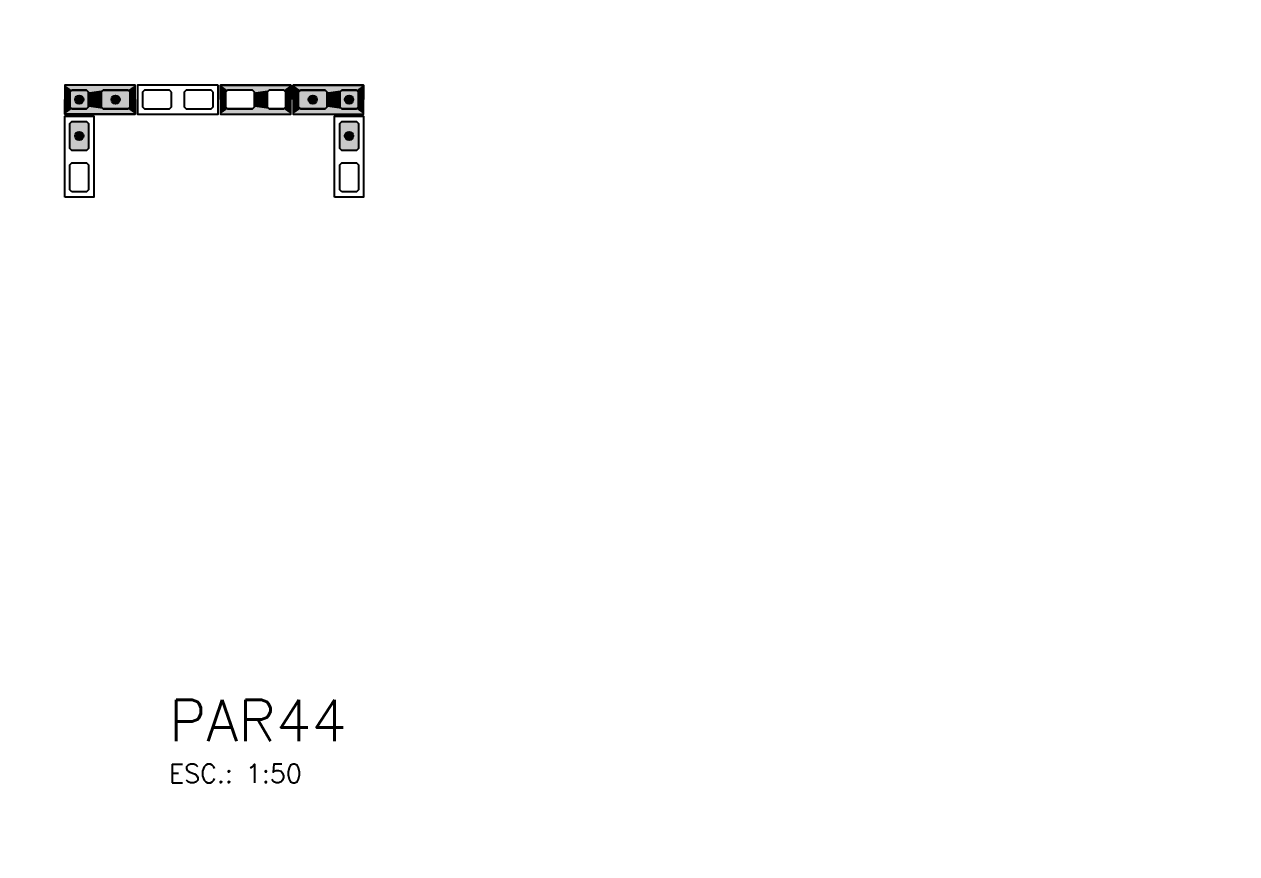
# Model space of a CAD drawing. Extents: x -1.9 to 86, y -1.6 to 60.9.
# Drawn here: x 8.64 to 20.32, y 20.63 to 28.63 of the extents above; entities that cross this region are included whole.
import ezdxf

# ---------------------------------------------------------------- set-up
doc = ezdxf.new("R2010")
doc.units = 0
doc.header["$MEASUREMENT"] = 0
for name, color, linetype in [('PENA_01', 1, 'CONTINUOUS'), ('PENA_02', 2, 'CONTINUOUS'), ('PENA_03', 3, 'CONTINUOUS'), ('PENA_06', 6, 'CONTINUOUS'), ('PENA_11', 252, 'CONTINUOUS'), ('PENA_21', 100, 'CONTINUOUS')]:
    doc.layers.add(name, color=color, linetype=linetype)
doc.styles.get("Standard").update_dxf_attribs({"font": 'ROMANS.SHX'})

msp = doc.modelspace()

# ---------------------------------------------------------------- linework, layer by layer
at = {"layer": 'PENA_01', "linetype": 'Continuous'}
for points in [[(9.097, 27.81), (9.237, 27.81), (9.257, 27.83), (9.257, 27.97), (9.237, 27.99), (9.097, 27.99), (9.077, 27.97), (9.077, 27.83), (9.097, 27.81)], [(9.397, 27.81), (9.637, 27.81), (9.657, 27.83), (9.657, 27.97), (9.637, 27.99), (9.397, 27.99), (9.377, 27.97), (9.377, 27.83), (9.397, 27.81)], [(10.057, 27.97), (10.037, 27.99), (9.797, 27.99), (9.777, 27.97), (9.777, 27.83), (9.797, 27.81), (10.037, 27.81), (10.057, 27.83), (10.057, 27.97)], [(10.457, 27.97), (10.437, 27.99), (10.197, 27.99), (10.177, 27.97), (10.177, 27.83), (10.197, 27.81), (10.437, 27.81), (10.457, 27.83), (10.457, 27.97)], [(10.837, 27.99), (10.597, 27.99), (10.577, 27.97), (10.577, 27.83), (10.597, 27.81), (10.837, 27.81), (10.857, 27.83), (10.857, 27.97), (10.837, 27.99)], [(11.137, 27.99), (10.997, 27.99), (10.977, 27.97), (10.977, 27.83), (10.997, 27.81), (11.137, 27.81), (11.157, 27.83), (11.157, 27.97), (11.137, 27.99)], [(11.537, 27.99), (11.297, 27.99), (11.277, 27.97), (11.277, 27.83), (11.297, 27.81), (11.537, 27.81), (11.557, 27.83), (11.557, 27.97), (11.537, 27.99)], [(11.837, 27.99), (11.697, 27.99), (11.677, 27.97), (11.677, 27.83), (11.697, 27.81), (11.837, 27.81), (11.857, 27.83), (11.857, 27.97), (11.837, 27.99)], [(9.097, 27.41), (9.077, 27.43), (9.077, 27.67), (9.097, 27.69), (9.237, 27.69), (9.257, 27.67), (9.257, 27.43), (9.237, 27.41), (9.097, 27.41)], [(11.697, 27.41), (11.677, 27.43), (11.677, 27.67), (11.697, 27.69), (11.837, 27.69), (11.857, 27.67), (11.857, 27.43), (11.837, 27.41), (11.697, 27.41)], [(9.097, 27.01), (9.077, 27.03), (9.077, 27.27), (9.097, 27.29), (9.237, 27.29), (9.257, 27.27), (9.257, 27.03), (9.237, 27.01), (9.097, 27.01)], [(11.697, 27.01), (11.677, 27.03), (11.677, 27.27), (11.697, 27.29), (11.837, 27.29), (11.857, 27.27), (11.857, 27.03), (11.837, 27.01), (11.697, 27.01)]]:
    msp.add_lwpolyline(points, dxfattribs=at)
at = {"layer": 'PENA_02', "linetype": 'Continuous'}
for points in [[(9.027, 27.76), (9.707, 27.76), (9.707, 28.04), (9.027, 28.04), (9.027, 27.76)], [(10.507, 28.04), (9.727, 28.04), (9.727, 27.76), (10.507, 27.76), (10.507, 28.04)], [(11.207, 28.04), (10.527, 28.04), (10.527, 27.76), (11.207, 27.76), (11.207, 28.04)], [(11.907, 28.04), (11.227, 28.04), (11.227, 27.76), (11.907, 27.76), (11.907, 28.04)], [(9.027, 26.96), (9.027, 27.74), (9.307, 27.74), (9.307, 26.96), (9.027, 26.96)], [(11.627, 26.96), (11.627, 27.74), (11.907, 27.74), (11.907, 26.96), (11.627, 26.96)]]:
    msp.add_lwpolyline(points, dxfattribs=at)
at = {"layer": 'PENA_03', "linetype": 'Continuous'}
for points in [[(9.077, 27.97), (9.097, 27.99), (9.237, 27.99), (9.257, 27.97), (9.257, 27.83), (9.237, 27.81), (9.097, 27.81), (9.077, 27.83), (9.077, 27.97)], [(9.377, 27.97), (9.397, 27.99), (9.637, 27.99), (9.657, 27.97), (9.657, 27.83), (9.637, 27.81), (9.397, 27.81), (9.377, 27.83), (9.377, 27.97)], [(11.277, 27.97), (11.297, 27.99), (11.537, 27.99), (11.557, 27.97), (11.557, 27.83), (11.537, 27.81), (11.297, 27.81), (11.277, 27.83), (11.277, 27.97)], [(11.677, 27.97), (11.697, 27.99), (11.837, 27.99), (11.857, 27.97), (11.857, 27.83), (11.837, 27.81), (11.697, 27.81), (11.677, 27.83), (11.677, 27.97)], [(9.237, 27.69), (9.257, 27.67), (9.257, 27.43), (9.237, 27.41), (9.097, 27.41), (9.077, 27.43), (9.077, 27.67), (9.097, 27.69), (9.237, 27.69)], [(11.837, 27.69), (11.857, 27.67), (11.857, 27.43), (11.837, 27.41), (11.697, 27.41), (11.677, 27.43), (11.677, 27.67), (11.697, 27.69), (11.837, 27.69)]]:
    msp.add_lwpolyline(points, dxfattribs=at)
for centre in [(9.167, 27.9), (9.517, 27.9), (11.417, 27.9), (11.767, 27.9), (9.167, 27.55), (11.767, 27.55)]:
    msp.add_circle(centre, 0.04, dxfattribs=at)
for points in [[(9.207, 27.9), (9.147, 27.934), (9.13, 27.913)], [(9.207, 27.9), (9.174, 27.939), (9.147, 27.934)], [(9.207, 27.9), (9.198, 27.925), (9.174, 27.939)], [(9.557, 27.9), (9.497, 27.934), (9.48, 27.913)], [(9.557, 27.9), (9.524, 27.939), (9.497, 27.934)], [(9.557, 27.9), (9.548, 27.925), (9.524, 27.939)], [(11.457, 27.9), (11.397, 27.934), (11.379, 27.913)], [(11.457, 27.9), (11.424, 27.939), (11.397, 27.934)], [(11.457, 27.9), (11.448, 27.925), (11.424, 27.939)], [(11.807, 27.9), (11.747, 27.934), (11.729, 27.913)], [(11.807, 27.9), (11.774, 27.939), (11.747, 27.934)], [(11.807, 27.9), (11.798, 27.925), (11.774, 27.939)], [(9.207, 27.9), (9.13, 27.913), (9.13, 27.886)], [(9.207, 27.9), (9.13, 27.886), (9.147, 27.865)], [(9.207, 27.9), (9.147, 27.865), (9.174, 27.86)], [(9.207, 27.9), (9.174, 27.86), (9.198, 27.874)], [(9.207, 27.9), (9.198, 27.874), (9.207, 27.9)], [(9.557, 27.9), (9.48, 27.913), (9.48, 27.886)], [(9.557, 27.9), (9.48, 27.886), (9.497, 27.865)], [(9.557, 27.9), (9.497, 27.865), (9.524, 27.86)], [(9.557, 27.9), (9.524, 27.86), (9.548, 27.874)], [(9.557, 27.9), (9.548, 27.874), (9.557, 27.9)], [(11.457, 27.9), (11.379, 27.913), (11.379, 27.886)], [(11.457, 27.9), (11.379, 27.886), (11.397, 27.865)], [(11.457, 27.9), (11.397, 27.865), (11.424, 27.86)], [(11.457, 27.9), (11.424, 27.86), (11.448, 27.874)], [(11.457, 27.9), (11.448, 27.874), (11.457, 27.9)], [(11.807, 27.9), (11.729, 27.913), (11.729, 27.886)], [(11.807, 27.9), (11.729, 27.886), (11.747, 27.865)], [(11.807, 27.9), (11.747, 27.865), (11.774, 27.86)], [(11.807, 27.9), (11.774, 27.86), (11.798, 27.874)], [(11.807, 27.9), (11.798, 27.874), (11.807, 27.9)], [(9.207, 27.55), (9.147, 27.584), (9.13, 27.563)], [(9.207, 27.55), (9.174, 27.589), (9.147, 27.584)], [(9.207, 27.55), (9.198, 27.575), (9.174, 27.589)], [(11.807, 27.55), (11.747, 27.584), (11.729, 27.563)], [(11.807, 27.55), (11.774, 27.589), (11.747, 27.584)], [(11.807, 27.55), (11.798, 27.575), (11.774, 27.589)], [(9.207, 27.55), (9.13, 27.563), (9.13, 27.536)], [(9.207, 27.55), (9.13, 27.536), (9.147, 27.515)], [(9.207, 27.55), (9.147, 27.515), (9.174, 27.51)], [(9.207, 27.55), (9.174, 27.51), (9.198, 27.524)], [(9.207, 27.55), (9.198, 27.524), (9.207, 27.55)], [(11.807, 27.55), (11.729, 27.563), (11.729, 27.536)], [(11.807, 27.55), (11.729, 27.536), (11.747, 27.515)], [(11.807, 27.55), (11.747, 27.515), (11.774, 27.51)], [(11.807, 27.55), (11.774, 27.51), (11.798, 27.524)], [(11.807, 27.55), (11.798, 27.524), (11.807, 27.55)]]:
    msp.add_solid(points, dxfattribs=at)
at = {"layer": 'PENA_11', "linetype": 'Continuous'}
for points in [[(9.077, 27.97), (9.097, 27.99), (9.237, 27.99)], [(9.077, 27.97), (9.237, 27.99), (9.257, 27.97)], [(9.077, 27.97), (9.257, 27.97), (9.257, 27.83)], [(9.077, 27.97), (9.257, 27.83), (9.237, 27.81)], [(9.077, 27.97), (9.237, 27.81), (9.097, 27.81)], [(9.077, 27.97), (9.097, 27.81), (9.077, 27.83)], [(9.077, 27.97), (9.077, 27.83), (9.077, 27.97)], [(9.377, 27.97), (9.397, 27.99), (9.637, 27.99)], [(9.377, 27.97), (9.637, 27.99), (9.657, 27.97)], [(9.377, 27.97), (9.657, 27.97), (9.657, 27.83)], [(9.377, 27.97), (9.657, 27.83), (9.637, 27.81)], [(9.377, 27.97), (9.637, 27.81), (9.397, 27.81)], [(9.377, 27.97), (9.397, 27.81), (9.377, 27.83)], [(9.377, 27.97), (9.377, 27.83), (9.377, 27.97)], [(11.277, 27.97), (11.297, 27.99), (11.537, 27.99)], [(11.277, 27.97), (11.537, 27.99), (11.557, 27.97)], [(11.277, 27.97), (11.557, 27.97), (11.557, 27.83)], [(11.277, 27.97), (11.557, 27.83), (11.537, 27.81)], [(11.277, 27.97), (11.537, 27.81), (11.297, 27.81)], [(11.277, 27.97), (11.297, 27.81), (11.277, 27.83)], [(11.277, 27.97), (11.277, 27.83), (11.277, 27.97)], [(11.677, 27.97), (11.697, 27.99), (11.837, 27.99)], [(11.677, 27.97), (11.837, 27.99), (11.857, 27.97)], [(11.677, 27.97), (11.857, 27.97), (11.857, 27.83)], [(11.677, 27.97), (11.857, 27.83), (11.837, 27.81)], [(11.677, 27.97), (11.837, 27.81), (11.697, 27.81)], [(11.677, 27.97), (11.697, 27.81), (11.677, 27.83)], [(11.677, 27.97), (11.677, 27.83), (11.677, 27.97)], [(9.237, 27.69), (9.097, 27.41), (9.077, 27.43)], [(9.237, 27.69), (9.077, 27.43), (9.077, 27.67)], [(9.237, 27.69), (9.077, 27.67), (9.097, 27.69)], [(9.237, 27.69), (9.237, 27.41), (9.097, 27.41)], [(9.237, 27.69), (9.097, 27.69), (9.237, 27.69)], [(9.237, 27.69), (9.257, 27.67), (9.257, 27.43)], [(9.237, 27.69), (9.257, 27.43), (9.237, 27.41)], [(11.837, 27.69), (11.697, 27.41), (11.677, 27.43)], [(11.837, 27.69), (11.677, 27.43), (11.677, 27.67)], [(11.837, 27.69), (11.677, 27.67), (11.697, 27.69)], [(11.837, 27.69), (11.837, 27.41), (11.697, 27.41)], [(11.837, 27.69), (11.697, 27.69), (11.837, 27.69)], [(11.837, 27.69), (11.857, 27.67), (11.857, 27.43)], [(11.837, 27.69), (11.857, 27.43), (11.837, 27.41)]]:
    msp.add_solid(points, dxfattribs=at)
at = {"layer": 'PENA_21', "linetype": 'Continuous'}
for points in [[(9.027, 27.9), (9.077, 27.9), (9.077, 27.97), (9.097, 27.99), (9.237, 27.99), (9.257, 27.97), (9.257, 27.9), (9.377, 27.9), (9.377, 27.97), (9.397, 27.99), (9.637, 27.99), (9.657, 27.97), (9.657, 27.9), (9.707, 27.9), (9.707, 28.04), (9.027, 28.04), (9.027, 27.9)], [(11.207, 27.9), (11.157, 27.9), (11.157, 27.97), (11.137, 27.99), (10.997, 27.99), (10.977, 27.97), (10.977, 27.9), (10.857, 27.9), (10.857, 27.97), (10.837, 27.99), (10.597, 27.99), (10.577, 27.97), (10.577, 27.9), (10.527, 27.9), (10.527, 28.04), (11.207, 28.04), (11.207, 27.9)], [(11.907, 27.9), (11.857, 27.9), (11.857, 27.97), (11.837, 27.99), (11.697, 27.99), (11.677, 27.97), (11.677, 27.9), (11.557, 27.9), (11.557, 27.97), (11.537, 27.99), (11.297, 27.99), (11.277, 27.97), (11.277, 27.9), (11.227, 27.9), (11.227, 28.04), (11.907, 28.04), (11.907, 27.9)], [(9.027, 27.9), (9.077, 27.9), (9.077, 27.83), (9.097, 27.81), (9.237, 27.81), (9.257, 27.83), (9.257, 27.9), (9.377, 27.9), (9.377, 27.83), (9.397, 27.81), (9.637, 27.81), (9.657, 27.83), (9.657, 27.9), (9.707, 27.9), (9.707, 27.76), (9.027, 27.76), (9.027, 27.9)], [(11.207, 27.9), (11.157, 27.9), (11.157, 27.83), (11.137, 27.81), (10.997, 27.81), (10.977, 27.83), (10.977, 27.9), (10.857, 27.9), (10.857, 27.83), (10.837, 27.81), (10.597, 27.81), (10.577, 27.83), (10.577, 27.9), (10.527, 27.9), (10.527, 27.76), (11.207, 27.76), (11.207, 27.9)], [(11.907, 27.9), (11.857, 27.9), (11.857, 27.83), (11.837, 27.81), (11.697, 27.81), (11.677, 27.83), (11.677, 27.9), (11.557, 27.9), (11.557, 27.83), (11.537, 27.81), (11.297, 27.81), (11.277, 27.83), (11.277, 27.9), (11.227, 27.9), (11.227, 27.76), (11.907, 27.76), (11.907, 27.9)]]:
    msp.add_lwpolyline(points, dxfattribs=at)
for points in [[(9.707, 28.04), (9.027, 28.04), (9.097, 27.99)], [(9.027, 28.04), (9.027, 27.9), (9.077, 27.9)], [(9.027, 28.04), (9.077, 27.9), (9.077, 27.97)], [(9.027, 28.04), (9.077, 27.97), (9.097, 27.99)], [(9.707, 28.04), (9.097, 27.99), (9.237, 27.99)], [(9.707, 28.04), (9.237, 27.99), (9.257, 27.97)], [(9.707, 28.04), (9.257, 27.97), (9.397, 27.99)], [(9.707, 28.04), (9.397, 27.99), (9.637, 27.99)], [(9.707, 28.04), (9.637, 27.99), (9.657, 27.97)], [(9.707, 28.04), (9.657, 27.97), (9.707, 27.9)], [(10.597, 27.99), (10.577, 27.97), (10.527, 28.04)], [(10.597, 27.99), (10.527, 28.04), (11.207, 28.04)], [(10.577, 27.9), (10.527, 27.9), (10.527, 28.04)], [(10.577, 27.9), (10.527, 28.04), (10.577, 27.97)], [(10.597, 27.99), (11.207, 28.04), (10.837, 27.99)], [(10.857, 27.97), (10.837, 27.99), (11.207, 28.04)], [(10.857, 27.97), (11.207, 28.04), (10.997, 27.99)], [(10.997, 27.99), (11.207, 28.04), (11.137, 27.99)], [(11.157, 27.97), (11.137, 27.99), (11.207, 28.04)], [(11.157, 27.97), (11.207, 28.04), (11.207, 27.9)], [(11.297, 27.99), (11.277, 27.97), (11.227, 28.04)], [(11.297, 27.99), (11.227, 28.04), (11.907, 28.04)], [(11.277, 27.9), (11.227, 27.9), (11.227, 28.04)], [(11.277, 27.9), (11.227, 28.04), (11.277, 27.97)], [(11.297, 27.99), (11.907, 28.04), (11.537, 27.99)], [(11.557, 27.97), (11.537, 27.99), (11.907, 28.04)], [(11.557, 27.97), (11.907, 28.04), (11.697, 27.99)], [(11.697, 27.99), (11.907, 28.04), (11.837, 27.99)], [(11.857, 27.97), (11.837, 27.99), (11.907, 28.04)], [(11.857, 27.97), (11.907, 28.04), (11.907, 27.9)], [(9.257, 27.97), (9.377, 27.97), (9.397, 27.99)], [(9.257, 27.97), (9.257, 27.9), (9.377, 27.9)], [(9.257, 27.97), (9.377, 27.9), (9.377, 27.97)], [(9.707, 27.9), (9.657, 27.97), (9.657, 27.9)], [(10.857, 27.97), (10.997, 27.99), (10.977, 27.97)], [(10.857, 27.97), (10.977, 27.97), (10.977, 27.9)], [(10.857, 27.97), (10.977, 27.9), (10.857, 27.9)], [(11.157, 27.97), (11.207, 27.9), (11.157, 27.9)], [(11.557, 27.97), (11.697, 27.99), (11.677, 27.97)], [(11.557, 27.97), (11.677, 27.97), (11.677, 27.9)], [(11.557, 27.97), (11.677, 27.9), (11.557, 27.9)], [(11.857, 27.97), (11.907, 27.9), (11.857, 27.9)], [(9.077, 27.83), (9.027, 27.76), (9.027, 27.9)], [(9.077, 27.83), (9.027, 27.9), (9.077, 27.9)], [(9.077, 27.83), (9.097, 27.81), (9.027, 27.76)], [(9.707, 27.76), (9.027, 27.76), (9.097, 27.81)], [(9.707, 27.76), (9.097, 27.81), (9.237, 27.81)], [(9.707, 27.76), (9.237, 27.81), (9.257, 27.83)], [(9.257, 27.9), (9.377, 27.9), (9.377, 27.83)], [(9.257, 27.9), (9.377, 27.83), (9.397, 27.81)], [(9.257, 27.9), (9.397, 27.81), (9.257, 27.83)], [(9.707, 27.76), (9.257, 27.83), (9.397, 27.81)], [(9.707, 27.76), (9.397, 27.81), (9.637, 27.81)], [(9.707, 27.76), (9.637, 27.81), (9.657, 27.83)], [(9.707, 27.76), (9.657, 27.83), (9.657, 27.9)], [(9.707, 27.76), (9.657, 27.9), (9.707, 27.9)], [(10.527, 27.76), (10.577, 27.83), (10.527, 27.9)], [(10.577, 27.83), (10.577, 27.9), (10.527, 27.9)], [(10.597, 27.81), (10.577, 27.83), (10.527, 27.76)], [(11.207, 27.76), (10.597, 27.81), (10.527, 27.76)], [(10.837, 27.81), (10.597, 27.81), (11.207, 27.76)], [(10.857, 27.83), (10.837, 27.81), (11.207, 27.76)], [(10.857, 27.9), (10.857, 27.83), (10.997, 27.81)], [(10.857, 27.9), (10.997, 27.81), (10.977, 27.83)], [(10.857, 27.9), (10.977, 27.83), (10.977, 27.9)], [(11.207, 27.76), (10.997, 27.81), (10.857, 27.83)], [(11.207, 27.76), (11.137, 27.81), (10.997, 27.81)], [(11.207, 27.76), (11.157, 27.83), (11.137, 27.81)], [(11.207, 27.76), (11.207, 27.9), (11.157, 27.9)], [(11.207, 27.76), (11.157, 27.9), (11.157, 27.83)], [(11.227, 27.76), (11.277, 27.83), (11.227, 27.9)], [(11.277, 27.83), (11.277, 27.9), (11.227, 27.9)], [(11.297, 27.81), (11.277, 27.83), (11.227, 27.76)], [(11.907, 27.76), (11.297, 27.81), (11.227, 27.76)], [(11.537, 27.81), (11.297, 27.81), (11.907, 27.76)], [(11.557, 27.83), (11.537, 27.81), (11.907, 27.76)], [(11.557, 27.9), (11.557, 27.83), (11.697, 27.81)], [(11.557, 27.9), (11.697, 27.81), (11.677, 27.83)], [(11.557, 27.9), (11.677, 27.83), (11.677, 27.9)], [(11.907, 27.76), (11.697, 27.81), (11.557, 27.83)], [(11.907, 27.76), (11.837, 27.81), (11.697, 27.81)], [(11.907, 27.76), (11.857, 27.83), (11.837, 27.81)], [(11.907, 27.76), (11.907, 27.9), (11.857, 27.9)], [(11.907, 27.76), (11.857, 27.9), (11.857, 27.83)]]:
    msp.add_solid(points, dxfattribs=at)

# ---------------------------------------------------------------- texts
at = {"layer": 'PENA_03', "linetype": 'Continuous'}
msp.add_text('ESC.: 1:50', height=0.18, dxfattribs=at).set_placement((10.031, 21.317))
at = {"layer": 'PENA_06', "linetype": 'Continuous'}
msp.add_text('PAR44', height=0.4, dxfattribs=at).set_placement((10.031, 21.717))

doc.saveas('drawing.dxf')
